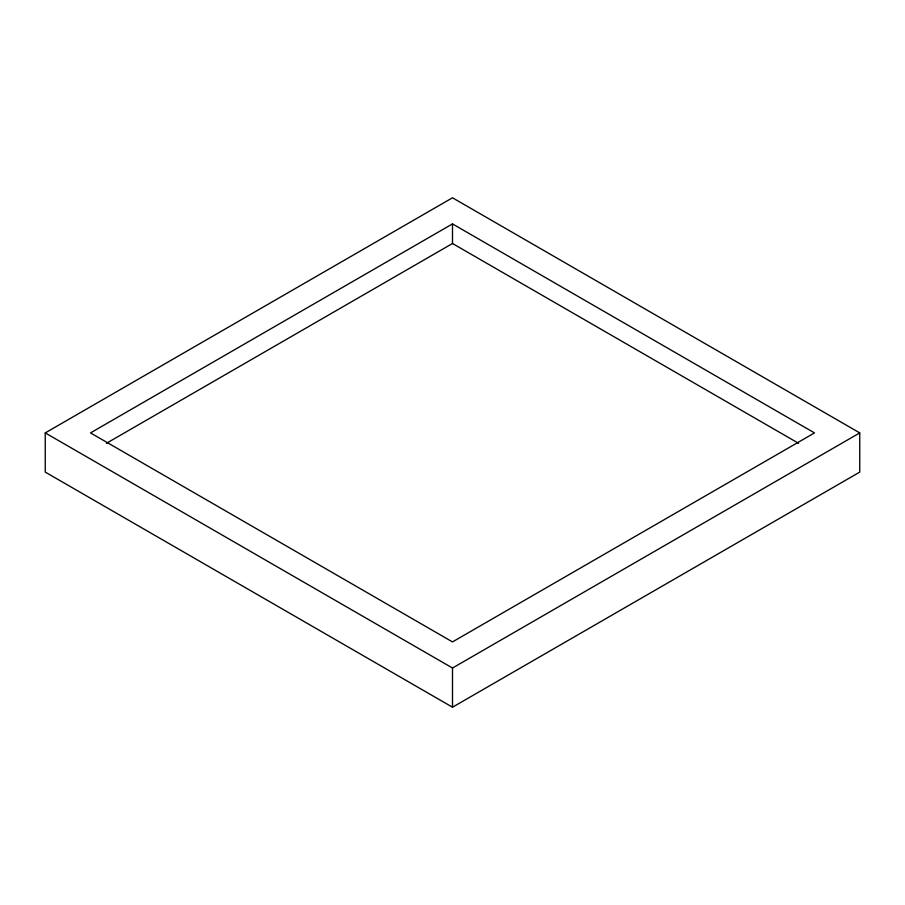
<?xml version="1.0" encoding="UTF-8"?>
<svg xmlns="http://www.w3.org/2000/svg" width="905" height="905" viewBox="0 0 905 905"><rect width="100%" height="100%" fill="white"/><g stroke="black" fill="none" stroke-linecap="round" stroke-linejoin="round"><path stroke-width="1.36" d="M45.25 432.907L452.5 197.788L859.75 432.907L859.75 472.093L452.5 707.212L45.25 472.093L45.25 432.907L452.5 668.026L859.75 432.907M452.5 223.908L90.5 432.907L452.5 641.905L814.5 432.907L452.5 223.908L452.5 243.502L106.394 443.326M452.5 243.502L798.606 443.326M452.5 668.026L452.5 707.212"/></g></svg>
